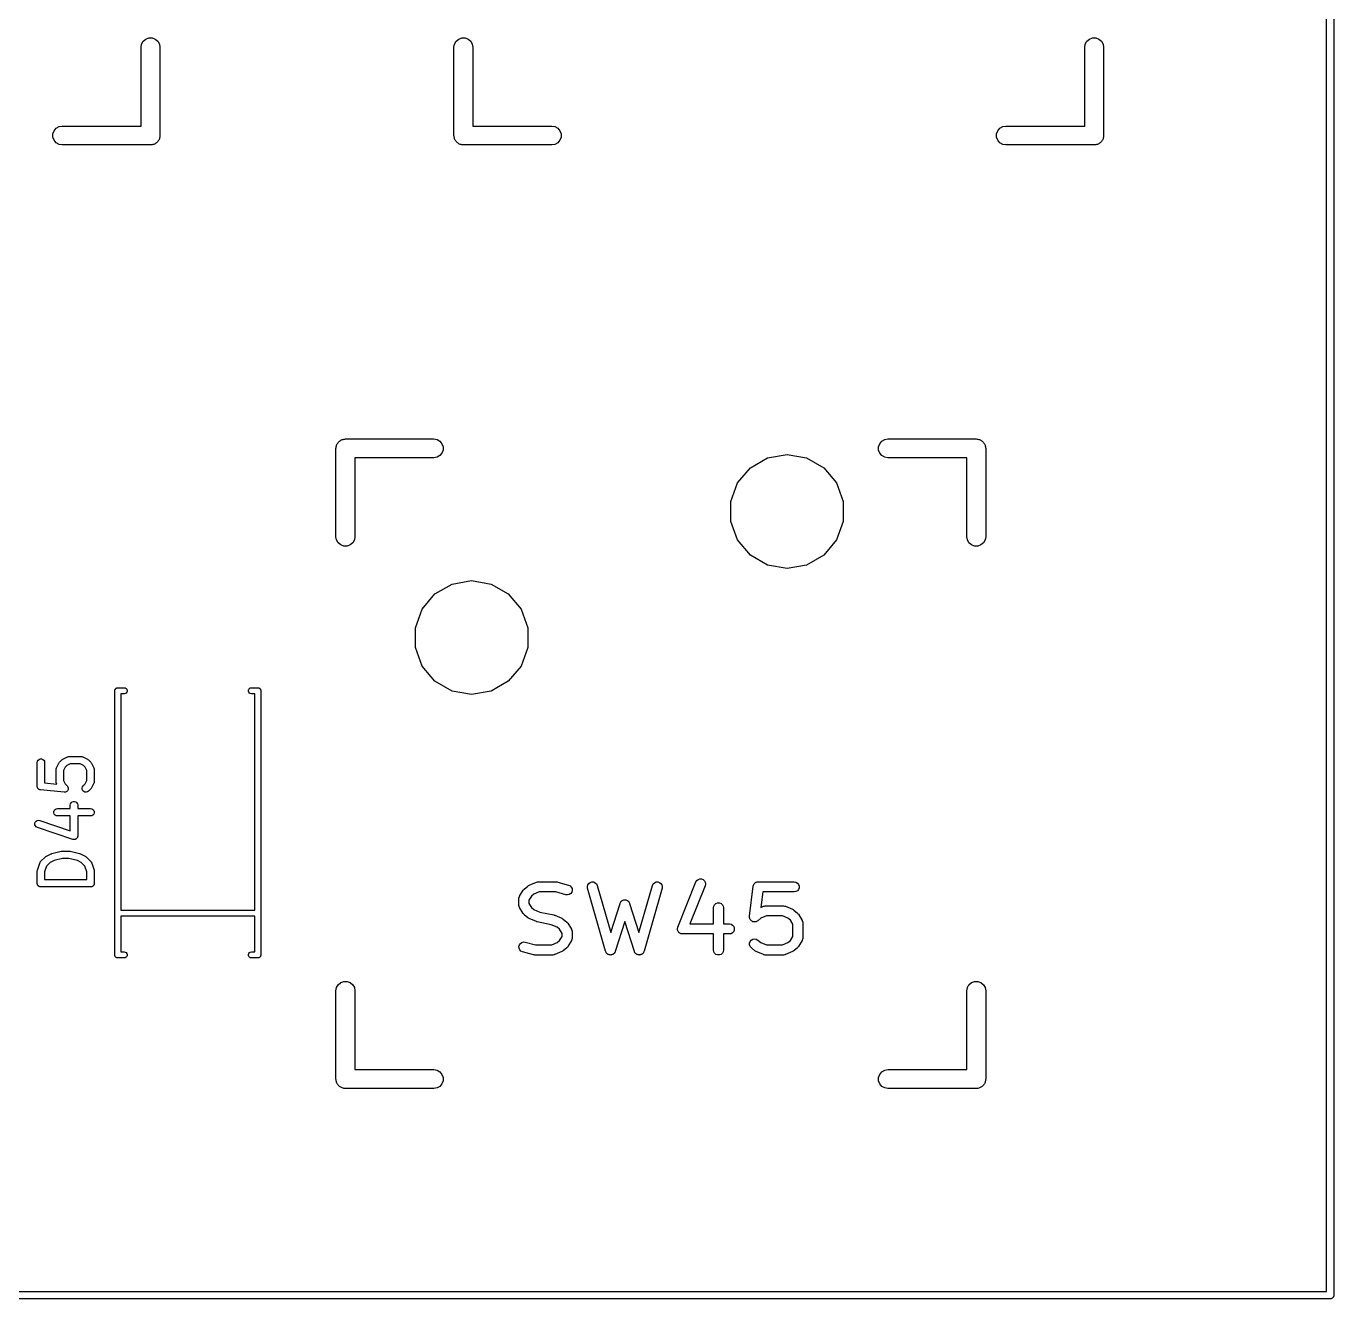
# Model space of a CAD drawing. Header units: millimetres. Extents: x 37 to 156, y -137 to -19.
# Drawn here: x 129.85 to 156.18, y -136.78 to -111.15 of the extents above; entities that cross this region are included whole.
import ezdxf

# ---------------------------------------------------------------- set-up
doc = ezdxf.new("R2010")
doc.units = ezdxf.units.MM
doc.layers.add('BLACK', color=7, linetype='Continuous')

# ---------------------------------------------------------------- blocks, each defined once
blk = doc.blocks.new('hhskb2-F.SilkS')
at = {"layer": 'BLACK'}
for p, q in [((132.159, -111.572), (132.171, -111.507)), ((132.159, -113.159), (132.159, -111.572)), ((132.171, -111.507), (132.204, -111.45)), ((132.204, -111.45), (132.255, -111.407)), ((132.255, -111.407), (132.317, -111.384)), ((132.317, -111.384), (132.383, -111.384)), ((132.383, -111.384), (132.445, -111.407)), ((132.445, -111.407), (132.496, -111.45)), ((132.496, -111.45), (132.529, -111.507)), ((132.529, -111.507), (132.54, -111.572)), ((132.54, -111.572), (132.54, -113.35)), ((138.459, -111.572), (138.471, -111.507)), ((138.459, -113.35), (138.459, -111.572)), ((138.471, -111.507), (138.504, -111.45)), ((138.504, -111.45), (138.555, -111.407)), ((138.555, -111.407), (138.617, -111.384)), ((138.617, -111.384), (138.683, -111.384)), ((138.683, -111.384), (138.745, -111.407)), ((138.745, -111.407), (138.796, -111.45)), ((138.796, -111.45), (138.829, -111.507)), ((138.829, -111.507), (138.84, -111.572)), ((138.84, -111.572), (138.84, -113.159)), ((151.159, -111.572), (151.171, -111.507)), ((151.159, -113.159), (151.159, -111.572)), ((151.171, -111.507), (151.204, -111.45)), ((151.204, -111.45), (151.255, -111.407)), ((151.255, -111.407), (151.317, -111.384)), ((151.317, -111.384), (151.383, -111.384)), ((151.383, -111.384), (151.445, -111.407)), ((151.445, -111.407), (151.496, -111.45)), ((151.496, -111.45), (151.529, -111.507)), ((151.529, -111.507), (151.54, -111.572)), ((151.54, -111.572), (151.54, -113.35)), ((130.407, -113.255), (130.45, -113.204)), ((130.45, -113.204), (130.507, -113.171)), ((130.507, -113.171), (130.572, -113.159)), ((130.572, -113.159), (132.159, -113.159)), ((138.84, -113.159), (140.428, -113.159)), ((140.428, -113.159), (140.493, -113.171)), ((140.493, -113.171), (140.55, -113.204)), ((140.55, -113.204), (140.593, -113.255)), ((149.407, -113.255), (149.45, -113.204)), ((149.45, -113.204), (149.507, -113.171)), ((149.507, -113.171), (149.572, -113.159)), ((149.572, -113.159), (151.159, -113.159)), ((130.384, -113.317), (130.407, -113.255)), ((130.384, -113.383), (130.384, -113.317)), ((130.407, -113.445), (130.384, -113.383)), ((130.45, -113.496), (130.407, -113.445)), ((132.496, -113.472), (132.483, -113.483)), ((132.504, -113.458), (132.496, -113.472)), ((132.515, -113.445), (132.504, -113.458)), ((132.521, -113.43), (132.515, -113.445)), ((132.529, -113.415), (132.521, -113.43)), ((132.532, -113.399), (132.529, -113.415)), ((132.538, -113.383), (132.532, -113.399)), ((132.54, -113.35), (132.538, -113.366)), ((132.538, -113.366), (132.538, -113.383)), ((138.462, -113.366), (138.459, -113.35)), ((138.462, -113.383), (138.462, -113.366)), ((138.468, -113.399), (138.462, -113.383)), ((138.471, -113.415), (138.468, -113.399)), ((138.479, -113.43), (138.471, -113.415)), ((138.485, -113.445), (138.479, -113.43)), ((138.496, -113.458), (138.485, -113.445)), ((138.504, -113.472), (138.496, -113.458)), ((138.517, -113.483), (138.504, -113.472)), ((140.593, -113.445), (140.55, -113.496)), ((140.593, -113.255), (140.616, -113.317)), ((140.616, -113.383), (140.593, -113.445)), ((140.616, -113.317), (140.616, -113.383)), ((149.384, -113.317), (149.407, -113.255)), ((149.384, -113.383), (149.384, -113.317)), ((149.407, -113.445), (149.384, -113.383)), ((149.45, -113.496), (149.407, -113.445)), ((151.496, -113.472), (151.483, -113.483)), ((151.504, -113.458), (151.496, -113.472)), ((151.515, -113.445), (151.504, -113.458)), ((151.521, -113.43), (151.515, -113.445)), ((151.529, -113.415), (151.521, -113.43)), ((151.532, -113.399), (151.529, -113.415)), ((151.538, -113.383), (151.532, -113.399)), ((151.54, -113.35), (151.538, -113.366)), ((151.538, -113.366), (151.538, -113.383)), ((130.507, -113.529), (130.45, -113.496)), ((130.572, -113.54), (130.507, -113.529)), ((132.35, -113.54), (130.572, -113.54)), ((132.366, -113.538), (132.35, -113.54)), ((132.383, -113.538), (132.366, -113.538)), ((132.399, -113.532), (132.383, -113.538)), ((132.415, -113.529), (132.399, -113.532)), ((132.43, -113.521), (132.415, -113.529)), ((132.445, -113.515), (132.43, -113.521)), ((132.458, -113.504), (132.445, -113.515)), ((132.472, -113.496), (132.458, -113.504)), ((132.483, -113.483), (132.472, -113.496)), ((138.528, -113.496), (138.517, -113.483)), ((138.542, -113.504), (138.528, -113.496)), ((138.555, -113.515), (138.542, -113.504)), ((138.57, -113.521), (138.555, -113.515)), ((138.585, -113.529), (138.57, -113.521)), ((138.601, -113.532), (138.585, -113.529)), ((138.617, -113.538), (138.601, -113.532)), ((138.634, -113.538), (138.617, -113.538)), ((138.65, -113.54), (138.634, -113.538)), ((140.428, -113.54), (138.65, -113.54)), ((140.493, -113.529), (140.428, -113.54)), ((140.55, -113.496), (140.493, -113.529)), ((149.507, -113.529), (149.45, -113.496)), ((149.572, -113.54), (149.507, -113.529)), ((151.35, -113.54), (149.572, -113.54)), ((151.366, -113.538), (151.35, -113.54)), ((151.383, -113.538), (151.366, -113.538)), ((151.399, -113.532), (151.383, -113.538)), ((151.415, -113.529), (151.399, -113.532)), ((151.43, -113.521), (151.415, -113.529)), ((151.445, -113.515), (151.43, -113.521)), ((151.458, -113.504), (151.445, -113.515)), ((151.472, -113.496), (151.458, -113.504)), ((151.483, -113.483), (151.472, -113.496)), ((136.121, -119.542), (136.129, -119.528)), ((136.129, -119.528), (136.142, -119.517)), ((136.142, -119.517), (136.153, -119.504)), ((136.153, -119.504), (136.167, -119.496)), ((136.167, -119.496), (136.18, -119.485)), ((136.18, -119.485), (136.195, -119.479)), ((136.195, -119.479), (136.21, -119.471)), ((136.21, -119.471), (136.226, -119.468)), ((136.226, -119.468), (136.242, -119.462)), ((136.242, -119.462), (136.259, -119.462)), ((136.259, -119.462), (136.275, -119.459)), ((136.275, -119.459), (138.053, -119.459)), ((138.053, -119.459), (138.118, -119.471)), ((138.118, -119.471), (138.175, -119.504)), ((138.175, -119.504), (138.218, -119.555)), ((147.032, -119.555), (147.075, -119.504)), ((147.075, -119.504), (147.132, -119.471)), ((147.132, -119.471), (147.197, -119.459)), ((147.197, -119.459), (148.975, -119.459)), ((148.975, -119.459), (148.991, -119.462)), ((148.991, -119.462), (149.008, -119.462)), ((149.008, -119.462), (149.024, -119.468)), ((149.024, -119.468), (149.04, -119.471)), ((149.04, -119.471), (149.055, -119.479)), ((149.055, -119.479), (149.07, -119.485)), ((149.07, -119.485), (149.083, -119.496)), ((149.083, -119.496), (149.097, -119.504)), ((149.097, -119.504), (149.108, -119.517)), ((149.108, -119.517), (149.121, -119.528)), ((149.121, -119.528), (149.129, -119.542)), ((136.084, -119.65), (136.087, -119.634)), ((136.084, -121.428), (136.084, -119.65)), ((136.087, -119.617), (136.093, -119.601)), ((136.087, -119.634), (136.087, -119.617)), ((136.093, -119.601), (136.096, -119.585)), ((136.096, -119.585), (136.104, -119.57)), ((136.104, -119.57), (136.11, -119.555)), ((136.11, -119.555), (136.121, -119.542)), ((138.175, -119.796), (138.118, -119.829)), ((138.218, -119.745), (138.175, -119.796)), ((138.218, -119.555), (138.241, -119.617)), ((138.241, -119.683), (138.218, -119.745)), ((138.241, -119.617), (138.241, -119.683)), ((144.773, -119.842), (145.165, -119.773)), ((145.165, -119.773), (145.557, -119.842)), ((147.009, -119.617), (147.032, -119.555)), ((147.009, -119.683), (147.009, -119.617)), ((147.032, -119.745), (147.009, -119.683)), ((147.075, -119.796), (147.032, -119.745)), ((147.132, -119.829), (147.075, -119.796)), ((149.129, -119.542), (149.14, -119.555)), ((149.14, -119.555), (149.146, -119.57)), ((149.146, -119.57), (149.154, -119.585)), ((149.154, -119.585), (149.157, -119.601)), ((149.157, -119.601), (149.163, -119.617)), ((149.163, -119.617), (149.163, -119.634)), ((149.163, -119.634), (149.165, -119.65)), ((149.165, -119.65), (149.165, -121.428)), ((138.053, -119.84), (136.465, -119.84)), ((136.465, -119.84), (136.465, -121.428)), ((138.118, -119.829), (138.053, -119.84)), ((144.171, -120.346), (144.427, -120.041)), ((144.427, -120.041), (144.773, -119.842)), ((145.557, -119.842), (145.903, -120.041)), ((145.903, -120.041), (146.159, -120.346)), ((147.197, -119.84), (147.132, -119.829)), ((148.784, -119.84), (147.197, -119.84)), ((148.784, -121.428), (148.784, -119.84)), ((144.035, -120.721), (144.171, -120.346)), ((146.159, -120.346), (146.295, -120.721)), ((144.035, -121.119), (144.035, -120.721)), ((146.295, -120.721), (146.295, -121.119)), ((144.171, -121.494), (144.035, -121.119)), ((146.295, -121.119), (146.159, -121.494)), ((136.096, -121.493), (136.084, -121.428)), ((136.129, -121.55), (136.096, -121.493)), ((136.18, -121.593), (136.129, -121.55)), ((136.242, -121.616), (136.18, -121.593)), ((136.308, -121.616), (136.242, -121.616)), ((136.37, -121.593), (136.308, -121.616)), ((136.421, -121.55), (136.37, -121.593)), ((136.454, -121.493), (136.421, -121.55)), ((136.465, -121.428), (136.454, -121.493)), ((144.427, -121.799), (144.171, -121.494)), ((146.159, -121.494), (145.903, -121.799)), ((148.796, -121.493), (148.784, -121.428)), ((148.829, -121.55), (148.796, -121.493)), ((148.88, -121.593), (148.829, -121.55)), ((148.942, -121.616), (148.88, -121.593)), ((149.008, -121.616), (148.942, -121.616)), ((149.07, -121.593), (149.008, -121.616)), ((149.121, -121.55), (149.07, -121.593)), ((149.154, -121.493), (149.121, -121.55)), ((149.165, -121.428), (149.154, -121.493)), ((144.773, -121.998), (144.427, -121.799)), ((145.903, -121.799), (145.557, -121.998)), ((145.165, -122.067), (144.773, -121.998)), ((145.557, -121.998), (145.165, -122.067)), ((138.077, -122.581), (138.423, -122.382)), ((138.423, -122.382), (138.815, -122.313)), ((138.815, -122.313), (139.207, -122.382)), ((139.207, -122.382), (139.553, -122.581)), ((137.821, -122.886), (138.077, -122.581)), ((139.553, -122.581), (139.809, -122.886)), ((137.685, -123.261), (137.821, -122.886)), ((139.809, -122.886), (139.945, -123.261)), ((137.685, -123.659), (137.685, -123.261)), ((139.945, -123.261), (139.945, -123.659)), ((137.821, -124.034), (137.685, -123.659)), ((139.945, -123.659), (139.809, -124.034)), ((138.077, -124.339), (137.821, -124.034)), ((139.809, -124.034), (139.553, -124.339)), ((131.63, -124.53), (131.631, -124.525)), ((131.63, -129.85), (131.63, -124.53)), ((131.631, -124.52), (131.633, -124.515)), ((131.631, -124.525), (131.631, -124.52)), ((131.633, -124.515), (131.634, -124.509)), ((131.634, -124.509), (131.636, -124.505)), ((131.636, -124.505), (131.638, -124.5)), ((131.638, -124.5), (131.641, -124.496)), ((131.641, -124.496), (131.644, -124.491)), ((131.644, -124.491), (131.648, -124.488)), ((131.648, -124.488), (131.651, -124.484)), ((131.651, -124.484), (131.656, -124.481)), ((131.656, -124.481), (131.66, -124.478)), ((131.66, -124.478), (131.665, -124.476)), ((131.665, -124.476), (131.669, -124.474)), ((131.669, -124.474), (131.675, -124.473)), ((131.675, -124.473), (131.68, -124.471)), ((131.68, -124.471), (131.685, -124.471)), ((131.685, -124.471), (131.69, -124.47)), ((131.69, -124.47), (131.82, -124.47)), ((131.82, -124.47), (131.841, -124.474)), ((131.841, -124.474), (131.859, -124.484)), ((131.859, -124.484), (131.872, -124.5)), ((131.872, -124.5), (131.879, -124.52)), ((131.879, -124.52), (131.879, -124.54)), ((134.321, -124.52), (134.328, -124.5)), ((134.321, -124.54), (134.321, -124.52)), ((134.328, -124.5), (134.341, -124.484)), ((134.341, -124.484), (134.359, -124.474)), ((134.359, -124.474), (134.38, -124.47)), ((134.38, -124.47), (134.51, -124.47)), ((134.51, -124.47), (134.515, -124.471)), ((134.515, -124.471), (134.52, -124.471)), ((134.52, -124.471), (134.525, -124.473)), ((134.525, -124.473), (134.531, -124.474)), ((134.531, -124.474), (134.535, -124.476)), ((134.535, -124.476), (134.54, -124.478)), ((134.54, -124.478), (134.544, -124.481)), ((134.544, -124.481), (134.549, -124.484)), ((134.549, -124.484), (134.552, -124.488)), ((134.552, -124.488), (134.556, -124.491)), ((134.556, -124.491), (134.559, -124.496)), ((134.559, -124.496), (134.562, -124.5)), ((134.562, -124.5), (134.564, -124.505)), ((134.564, -124.505), (134.566, -124.509)), ((134.566, -124.509), (134.567, -124.515)), ((134.567, -124.515), (134.569, -124.52)), ((134.569, -124.52), (134.569, -124.525)), ((134.569, -124.525), (134.57, -124.53)), ((134.57, -124.53), (134.57, -129.85)), ((138.423, -124.538), (138.077, -124.339)), ((138.815, -124.607), (138.423, -124.538)), ((139.207, -124.538), (138.815, -124.607)), ((139.553, -124.339), (139.207, -124.538)), ((131.82, -124.59), (131.75, -124.59)), ((131.75, -124.59), (131.75, -128.95)), ((131.841, -124.586), (131.82, -124.59)), ((131.859, -124.576), (131.841, -124.586)), ((131.872, -124.56), (131.859, -124.576)), ((131.879, -124.54), (131.872, -124.56)), ((134.328, -124.56), (134.321, -124.54)), ((134.341, -124.576), (134.328, -124.56)), ((134.359, -124.586), (134.341, -124.576)), ((134.38, -124.59), (134.359, -124.586)), ((134.45, -124.59), (134.38, -124.59)), ((134.45, -128.95), (134.45, -124.59)), ((130.697, -125.856), (130.705, -125.854)), ((130.705, -125.854), (130.71, -125.854)), ((130.71, -125.854), (130.714, -125.853)), ((130.714, -125.853), (130.952, -125.853)), ((130.952, -125.853), (130.956, -125.854)), ((130.956, -125.854), (130.96, -125.854)), ((130.96, -125.854), (130.969, -125.856)), ((130.067, -125.976), (130.072, -125.95)), ((130.067, -126.452), (130.067, -125.976)), ((130.072, -125.95), (130.085, -125.928)), ((130.085, -125.928), (130.105, -125.911)), ((130.105, -125.911), (130.129, -125.902)), ((130.129, -125.902), (130.155, -125.902)), ((130.155, -125.902), (130.18, -125.911)), ((130.18, -125.911), (130.2, -125.928)), ((130.2, -125.928), (130.213, -125.95)), ((130.213, -125.95), (130.217, -125.976)), ((130.217, -125.976), (130.217, -126.384)), ((130.448, -126.119), (130.449, -126.114)), ((130.449, -126.11), (130.451, -126.102)), ((130.449, -126.114), (130.449, -126.11)), ((130.451, -126.102), (130.453, -126.093)), ((130.453, -126.093), (130.455, -126.089)), ((130.455, -126.089), (130.456, -126.085)), ((130.456, -126.085), (130.504, -125.99)), ((130.504, -125.99), (130.511, -125.98)), ((130.511, -125.98), (130.518, -125.97)), ((130.518, -125.97), (130.566, -125.923)), ((130.566, -125.923), (130.575, -125.916)), ((130.575, -125.916), (130.585, -125.909)), ((130.585, -125.909), (130.68, -125.861)), ((130.633, -126.068), (130.598, -126.136)), ((130.663, -126.037), (130.633, -126.068)), ((130.732, -126.003), (130.663, -126.037)), ((130.68, -125.861), (130.684, -125.86)), ((130.684, -125.86), (130.688, -125.858)), ((130.688, -125.858), (130.697, -125.856)), ((130.934, -126.003), (130.732, -126.003)), ((131.003, -126.037), (130.934, -126.003)), ((130.969, -125.856), (130.978, -125.858)), ((130.978, -125.858), (130.981, -125.86)), ((130.981, -125.86), (130.985, -125.861)), ((130.985, -125.861), (131.081, -125.909)), ((131.033, -126.068), (131.003, -126.037)), ((131.067, -126.136), (131.033, -126.068)), ((131.081, -125.909), (131.09, -125.916)), ((131.09, -125.916), (131.1, -125.923)), ((131.1, -125.923), (131.148, -125.97)), ((131.148, -125.97), (131.155, -125.98)), ((131.155, -125.98), (131.162, -125.99)), ((131.162, -125.99), (131.209, -126.085)), ((131.209, -126.085), (131.211, -126.089)), ((131.211, -126.089), (131.213, -126.093)), ((131.213, -126.093), (131.214, -126.102)), ((131.214, -126.102), (131.217, -126.11)), ((131.217, -126.11), (131.217, -126.114)), ((131.217, -126.114), (131.217, -126.119)), ((130.448, -126.357), (130.448, -126.119)), ((130.449, -126.361), (130.448, -126.357)), ((130.449, -126.365), (130.449, -126.361)), ((130.451, -126.374), (130.449, -126.365)), ((130.453, -126.382), (130.451, -126.374)), ((130.598, -126.136), (130.598, -126.339)), ((130.598, -126.339), (130.633, -126.407)), ((131.033, -126.407), (131.067, -126.339)), ((131.067, -126.339), (131.067, -126.136)), ((131.214, -126.374), (131.213, -126.382)), ((131.217, -126.365), (131.214, -126.374)), ((131.217, -126.119), (131.217, -126.357)), ((131.217, -126.357), (131.217, -126.361)), ((131.217, -126.361), (131.217, -126.365)), ((130.068, -126.455), (130.067, -126.452)), ((130.068, -126.458), (130.068, -126.455)), ((130.07, -126.467), (130.068, -126.458)), ((130.072, -126.478), (130.07, -126.467)), ((130.073, -126.48), (130.072, -126.478)), ((130.074, -126.483), (130.073, -126.48)), ((130.08, -126.491), (130.074, -126.483)), ((130.085, -126.5), (130.08, -126.491)), ((130.087, -126.502), (130.085, -126.5)), ((130.089, -126.504), (130.087, -126.502)), ((130.097, -126.51), (130.089, -126.504)), ((130.105, -126.517), (130.097, -126.51)), ((130.108, -126.518), (130.105, -126.517)), ((130.11, -126.519), (130.108, -126.518)), ((130.12, -126.522), (130.11, -126.519)), ((130.129, -126.526), (130.12, -126.522)), ((130.132, -126.526), (130.129, -126.526)), ((130.135, -126.527), (130.132, -126.526)), ((130.611, -126.574), (130.135, -126.527)), ((130.217, -126.384), (130.466, -126.409)), ((130.455, -126.386), (130.453, -126.382)), ((130.456, -126.39), (130.455, -126.386)), ((130.466, -126.409), (130.456, -126.39)), ((130.612, -126.574), (130.611, -126.574)), ((130.624, -126.573), (130.612, -126.574)), ((130.612, -126.574), (130.612, -126.574)), ((130.637, -126.572), (130.624, -126.573)), ((130.633, -126.407), (130.672, -126.446)), ((130.638, -126.572), (130.637, -126.572)), ((130.649, -126.567), (130.638, -126.572)), ((130.638, -126.572), (130.638, -126.572)), ((130.661, -126.561), (130.649, -126.567)), ((130.662, -126.561), (130.661, -126.561)), ((130.661, -126.561), (130.661, -126.561)), ((130.67, -126.552), (130.662, -126.561)), ((130.679, -126.543), (130.67, -126.552)), ((130.672, -126.446), (130.672, -126.447)), ((130.672, -126.447), (130.672, -126.447)), ((130.672, -126.447), (130.679, -126.458)), ((130.679, -126.458), (130.687, -126.468)), ((130.68, -126.543), (130.679, -126.543)), ((130.685, -126.531), (130.68, -126.543)), ((130.68, -126.543), (130.68, -126.543)), ((130.691, -126.52), (130.685, -126.531)), ((130.687, -126.468), (130.687, -126.468)), ((130.687, -126.468), (130.687, -126.469)), ((130.687, -126.469), (130.69, -126.481)), ((130.69, -126.481), (130.693, -126.493)), ((130.692, -126.506), (130.691, -126.519)), ((130.691, -126.519), (130.691, -126.519)), ((130.691, -126.519), (130.691, -126.52)), ((130.693, -126.494), (130.692, -126.506)), ((130.693, -126.493), (130.693, -126.493)), ((130.693, -126.493), (130.693, -126.494)), ((130.972, -126.493), (130.979, -126.468)), ((130.975, -126.519), (130.972, -126.493)), ((130.986, -126.543), (130.975, -126.519)), ((130.979, -126.468), (130.994, -126.446)), ((131.004, -126.561), (130.986, -126.543)), ((130.994, -126.446), (131.033, -126.407)), ((131.028, -126.572), (131.004, -126.561)), ((131.054, -126.574), (131.028, -126.572)), ((131.079, -126.567), (131.054, -126.574)), ((131.1, -126.553), (131.079, -126.567)), ((131.148, -126.505), (131.1, -126.553)), ((131.155, -126.495), (131.148, -126.505)), ((131.162, -126.485), (131.155, -126.495)), ((131.209, -126.39), (131.162, -126.485)), ((131.211, -126.386), (131.209, -126.39)), ((131.213, -126.382), (131.211, -126.386)), ((130.428, -126.918), (130.45, -126.905)), ((130.45, -126.905), (130.476, -126.901)), ((130.476, -126.901), (130.734, -126.901)), ((130.734, -126.833), (130.739, -126.807)), ((130.734, -126.901), (130.734, -126.833)), ((130.739, -126.807), (130.752, -126.785)), ((130.752, -126.785), (130.772, -126.768)), ((130.772, -126.768), (130.796, -126.759)), ((130.796, -126.759), (130.822, -126.759)), ((130.822, -126.759), (130.847, -126.768)), ((130.847, -126.768), (130.867, -126.785)), ((130.867, -126.785), (130.88, -126.807)), ((130.88, -126.807), (130.884, -126.833)), ((130.884, -126.833), (130.884, -126.901)), ((130.884, -126.901), (131.142, -126.901)), ((131.142, -126.901), (131.168, -126.905)), ((131.168, -126.905), (131.191, -126.918)), ((130.029, -127.178), (130.045, -127.158)), ((130.045, -127.158), (130.067, -127.144)), ((130.067, -127.144), (130.093, -127.139)), ((130.093, -127.139), (130.118, -127.143)), ((130.118, -127.143), (130.734, -127.348)), ((130.402, -126.963), (130.411, -126.938)), ((130.402, -126.989), (130.402, -126.963)), ((130.411, -127.013), (130.402, -126.989)), ((130.411, -126.938), (130.428, -126.918)), ((130.428, -127.033), (130.411, -127.013)), ((130.45, -127.046), (130.428, -127.033)), ((130.476, -127.051), (130.45, -127.046)), ((130.734, -127.051), (130.476, -127.051)), ((130.734, -127.348), (130.734, -127.051)), ((131.142, -127.051), (130.884, -127.051)), ((130.884, -127.051), (130.884, -127.452)), ((131.168, -127.046), (131.142, -127.051)), ((131.191, -127.033), (131.168, -127.046)), ((131.191, -126.918), (131.207, -126.938)), ((131.207, -127.013), (131.191, -127.033)), ((131.207, -126.938), (131.216, -126.963)), ((131.216, -126.989), (131.207, -127.013)), ((131.216, -126.963), (131.216, -126.989)), ((130.021, -127.203), (130.029, -127.178)), ((130.021, -127.229), (130.021, -127.203)), ((130.031, -127.253), (130.021, -127.229)), ((130.048, -127.273), (130.031, -127.253)), ((130.071, -127.285), (130.048, -127.273)), ((130.785, -127.523), (130.071, -127.285)), ((130.791, -127.524), (130.785, -127.523)), ((130.796, -127.526), (130.791, -127.524)), ((130.804, -127.526), (130.796, -127.526)), ((130.811, -127.527), (130.804, -127.526)), ((130.817, -127.526), (130.811, -127.527)), ((130.822, -127.526), (130.817, -127.526)), ((130.829, -127.523), (130.822, -127.526)), ((130.837, -127.522), (130.829, -127.523)), ((130.841, -127.519), (130.837, -127.522)), ((130.847, -127.517), (130.841, -127.519)), ((130.852, -127.512), (130.847, -127.517)), ((130.859, -127.508), (130.852, -127.512)), ((130.862, -127.504), (130.859, -127.508)), ((130.867, -127.5), (130.862, -127.504)), ((130.87, -127.494), (130.867, -127.5)), ((130.875, -127.488), (130.87, -127.494)), ((130.877, -127.482), (130.875, -127.488)), ((130.88, -127.478), (130.877, -127.482)), ((130.881, -127.47), (130.88, -127.478)), ((130.883, -127.463), (130.881, -127.47)), ((130.884, -127.452), (130.883, -127.457)), ((130.883, -127.457), (130.883, -127.463)), ((130.137, -127.97), (130.232, -127.875)), ((130.232, -127.875), (130.242, -127.868)), ((130.242, -127.868), (130.252, -127.861)), ((130.252, -127.861), (130.347, -127.813)), ((130.407, -127.951), (130.33, -127.99)), ((130.347, -127.813), (130.355, -127.811)), ((130.355, -127.811), (130.362, -127.808)), ((130.362, -127.808), (130.553, -127.76)), ((130.58, -127.908), (130.407, -127.951)), ((130.553, -127.76), (130.562, -127.759)), ((130.562, -127.759), (130.571, -127.758)), ((130.571, -127.758), (130.714, -127.758)), ((130.705, -127.908), (130.58, -127.908)), ((130.878, -127.951), (130.705, -127.908)), ((130.714, -127.758), (130.723, -127.759)), ((130.723, -127.759), (130.732, -127.76)), ((130.732, -127.76), (130.922, -127.808)), ((130.955, -127.99), (130.878, -127.951)), ((130.922, -127.808), (130.93, -127.811)), ((130.93, -127.811), (130.938, -127.813)), ((130.938, -127.813), (131.033, -127.861)), ((131.033, -127.861), (131.043, -127.868)), ((131.043, -127.868), (131.053, -127.875)), ((131.053, -127.875), (131.148, -127.97)), ((130.067, -128.166), (130.069, -128.154)), ((130.067, -128.404), (130.067, -128.166)), ((130.069, -128.154), (130.071, -128.142)), ((130.071, -128.142), (130.119, -128)), ((130.119, -128), (130.121, -127.996)), ((130.121, -127.996), (130.122, -127.992)), ((130.122, -127.992), (130.127, -127.984)), ((130.127, -127.984), (130.131, -127.977)), ((130.131, -127.977), (130.134, -127.974)), ((130.134, -127.974), (130.137, -127.97)), ((130.256, -128.064), (130.217, -128.178)), ((130.217, -128.178), (130.217, -128.329)), ((130.33, -127.99), (130.256, -128.064)), ((131.029, -128.064), (130.955, -127.99)), ((131.067, -128.178), (131.029, -128.064)), ((131.067, -128.329), (131.067, -128.178)), ((131.148, -127.97), (131.15, -127.974)), ((131.15, -127.974), (131.154, -127.977)), ((131.154, -127.977), (131.158, -127.984)), ((131.158, -127.984), (131.163, -127.992)), ((131.163, -127.992), (131.164, -127.996)), ((131.164, -127.996), (131.166, -128)), ((131.166, -128), (131.214, -128.142)), ((131.214, -128.142), (131.215, -128.154)), ((131.215, -128.154), (131.217, -128.166)), ((131.217, -128.166), (131.217, -128.404)), ((130.069, -128.411), (130.067, -128.404)), ((130.069, -128.417), (130.069, -128.411)), ((130.071, -128.423), (130.069, -128.417)), ((130.072, -128.43), (130.071, -128.423)), ((130.075, -128.436), (130.072, -128.43)), ((130.077, -128.442), (130.075, -128.436)), ((130.082, -128.447), (130.077, -128.442)), ((130.085, -128.452), (130.082, -128.447)), ((130.09, -128.457), (130.085, -128.452)), ((130.094, -128.462), (130.09, -128.457)), ((130.1, -128.465), (130.094, -128.462)), ((130.105, -128.469), (130.1, -128.465)), ((130.111, -128.471), (130.105, -128.469)), ((130.117, -128.475), (130.111, -128.471)), ((130.123, -128.476), (130.117, -128.475)), ((130.129, -128.478), (130.123, -128.476)), ((130.136, -128.478), (130.129, -128.478)), ((130.142, -128.479), (130.136, -128.478)), ((131.142, -128.479), (130.142, -128.479)), ((130.217, -128.329), (131.067, -128.329)), ((131.149, -128.478), (131.142, -128.479)), ((131.155, -128.478), (131.149, -128.478)), ((131.162, -128.476), (131.155, -128.478)), ((131.168, -128.475), (131.162, -128.476)), ((131.174, -128.471), (131.168, -128.475)), ((131.18, -128.469), (131.174, -128.471)), ((131.185, -128.465), (131.18, -128.469)), ((131.191, -128.462), (131.185, -128.465)), ((131.195, -128.457), (131.191, -128.462)), ((131.2, -128.452), (131.195, -128.457)), ((131.203, -128.447), (131.2, -128.452)), ((131.207, -128.442), (131.203, -128.447)), ((131.21, -128.436), (131.207, -128.442)), ((131.213, -128.43), (131.21, -128.436)), ((131.214, -128.423), (131.213, -128.43)), ((131.216, -128.417), (131.214, -128.423)), ((131.217, -128.404), (131.216, -128.411)), ((131.216, -128.411), (131.216, -128.417)), ((139.875, -128.522), (139.947, -128.462)), ((139.947, -128.462), (139.961, -128.454)), ((139.961, -128.454), (139.973, -128.446)), ((139.973, -128.446), (140.118, -128.386)), ((140.118, -128.386), (140.121, -128.385)), ((140.121, -128.385), (140.123, -128.384)), ((140.123, -128.384), (140.138, -128.381)), ((140.138, -128.381), (140.153, -128.378)), ((140.153, -128.378), (140.155, -128.378)), ((140.155, -128.378), (140.158, -128.378)), ((140.158, -128.378), (140.52, -128.378)), ((140.52, -128.378), (140.534, -128.38)), ((140.534, -128.38), (140.548, -128.382)), ((140.548, -128.382), (140.765, -128.442)), ((140.765, -128.442), (140.797, -128.457)), ((140.797, -128.457), (140.822, -128.482)), ((140.822, -128.482), (140.837, -128.515)), ((141.145, -128.472), (141.153, -128.438)), ((141.148, -128.507), (141.145, -128.472)), ((141.153, -128.438), (141.173, -128.409)), ((141.173, -128.409), (141.202, -128.388)), ((141.202, -128.388), (141.236, -128.378)), ((141.236, -128.378), (141.271, -128.381)), ((141.271, -128.381), (141.303, -128.395)), ((141.303, -128.395), (141.328, -128.42)), ((141.328, -128.42), (141.344, -128.452)), ((141.344, -128.452), (141.615, -129.399)), ((142.184, -129.399), (142.455, -128.452)), ((142.455, -128.452), (142.47, -128.42)), ((142.47, -128.42), (142.496, -128.395)), ((142.496, -128.395), (142.528, -128.381)), ((142.528, -128.381), (142.563, -128.378)), ((142.563, -128.378), (142.597, -128.388)), ((142.597, -128.388), (142.625, -128.409)), ((142.625, -128.409), (142.645, -128.438)), ((142.645, -128.438), (142.654, -128.472)), ((142.654, -128.472), (142.65, -128.507)), ((142.966, -129.288), (143.329, -128.381)), ((143.518, -128.457), (143.21, -129.225)), ((143.329, -128.381), (143.348, -128.351)), ((143.348, -128.351), (143.375, -128.33)), ((143.375, -128.33), (143.409, -128.318)), ((143.409, -128.318), (143.444, -128.32)), ((143.444, -128.32), (143.477, -128.333)), ((143.477, -128.333), (143.503, -128.356)), ((143.503, -128.356), (143.52, -128.387)), ((143.525, -128.422), (143.518, -128.457)), ((143.52, -128.387), (143.525, -128.422)), ((144.411, -129.072), (144.484, -128.467)), ((144.484, -128.462), (144.489, -128.448)), ((144.484, -128.465), (144.484, -128.462)), ((144.484, -128.467), (144.484, -128.465)), ((144.489, -128.448), (144.494, -128.434)), ((144.494, -128.434), (144.495, -128.431)), ((144.495, -128.431), (144.496, -128.429)), ((144.496, -128.429), (144.506, -128.417)), ((144.506, -128.417), (144.515, -128.405)), ((144.515, -128.405), (144.517, -128.404)), ((144.517, -128.404), (144.519, -128.402)), ((144.519, -128.402), (144.532, -128.394)), ((144.532, -128.394), (144.544, -128.386)), ((144.544, -128.386), (144.547, -128.385)), ((144.547, -128.385), (144.55, -128.384)), ((144.55, -128.384), (144.564, -128.381)), ((144.564, -128.381), (144.579, -128.378)), ((144.579, -128.378), (144.582, -128.378)), ((144.582, -128.378), (144.584, -128.378)), ((144.584, -128.378), (145.31, -128.378)), ((145.31, -128.378), (145.345, -128.384)), ((145.345, -128.384), (145.375, -128.402)), ((145.375, -128.402), (145.398, -128.429)), ((145.398, -128.429), (145.41, -128.462)), ((145.41, -128.462), (145.41, -128.497)), ((139.766, -128.721), (139.767, -128.712)), ((139.766, -128.842), (139.766, -128.721)), ((139.767, -128.712), (139.768, -128.702)), ((139.768, -128.702), (139.77, -128.695)), ((139.77, -128.695), (139.772, -128.687)), ((139.772, -128.687), (139.777, -128.678)), ((139.777, -128.678), (139.78, -128.669)), ((139.78, -128.669), (139.853, -128.548)), ((139.853, -128.548), (139.864, -128.535)), ((139.864, -128.535), (139.875, -128.522)), ((140.018, -128.668), (139.969, -128.75)), ((139.969, -128.75), (139.969, -128.814)), ((140.066, -128.628), (140.018, -128.668)), ((140.178, -128.581), (140.066, -128.628)), ((140.507, -128.581), (140.178, -128.581)), ((140.711, -128.638), (140.507, -128.581)), ((140.746, -128.641), (140.711, -128.638)), ((140.78, -128.632), (140.746, -128.641)), ((140.809, -128.612), (140.78, -128.632)), ((140.83, -128.584), (140.809, -128.612)), ((140.839, -128.55), (140.83, -128.584)), ((140.837, -128.515), (140.839, -128.55)), ((141.511, -129.777), (141.148, -128.507)), ((141.852, -128.752), (141.865, -128.748)), ((141.865, -128.748), (141.878, -128.743)), ((141.878, -128.743), (141.882, -128.743)), ((141.882, -128.743), (141.886, -128.742)), ((141.886, -128.742), (141.899, -128.742)), ((141.899, -128.742), (141.913, -128.742)), ((141.913, -128.742), (141.917, -128.743)), ((141.917, -128.743), (141.921, -128.743)), ((141.921, -128.743), (141.934, -128.748)), ((141.934, -128.748), (141.947, -128.752)), ((142.65, -128.507), (142.287, -129.777)), ((144.675, -128.581), (144.637, -128.892)), ((145.31, -128.581), (144.675, -128.581)), ((145.345, -128.575), (145.31, -128.581)), ((145.375, -128.557), (145.345, -128.575)), ((145.398, -128.53), (145.375, -128.557)), ((145.41, -128.497), (145.398, -128.53)), ((131.75, -128.95), (134.45, -128.95)), ((139.767, -128.852), (139.766, -128.842)), ((139.768, -128.862), (139.767, -128.852)), ((139.77, -128.869), (139.768, -128.862)), ((139.772, -128.877), (139.77, -128.869)), ((139.777, -128.886), (139.772, -128.877)), ((139.78, -128.895), (139.777, -128.886)), ((139.853, -129.016), (139.78, -128.895)), ((139.969, -128.814), (140.018, -128.896)), ((140.018, -128.896), (140.066, -128.936)), ((140.066, -128.936), (140.188, -128.987)), ((140.188, -128.987), (140.469, -129.045)), ((141.615, -129.399), (141.803, -128.811)), ((141.803, -128.811), (141.804, -128.808)), ((141.804, -128.808), (141.805, -128.804)), ((141.805, -128.804), (141.813, -128.792)), ((141.813, -128.792), (141.819, -128.78)), ((141.819, -128.78), (141.822, -128.777)), ((141.822, -128.777), (141.824, -128.774)), ((141.824, -128.774), (141.835, -128.766)), ((141.835, -128.766), (141.845, -128.756)), ((141.845, -128.756), (141.849, -128.755)), ((141.849, -128.755), (141.852, -128.752)), ((141.947, -128.752), (141.95, -128.755)), ((141.95, -128.755), (141.954, -128.756)), ((141.954, -128.756), (141.964, -128.766)), ((141.964, -128.766), (141.974, -128.774)), ((141.974, -128.774), (141.977, -128.777)), ((141.977, -128.777), (141.98, -128.78)), ((141.98, -128.78), (141.986, -128.792)), ((141.986, -128.792), (141.993, -128.804)), ((141.993, -128.804), (141.994, -128.808)), ((141.994, -128.808), (141.996, -128.811)), ((141.996, -128.811), (142.184, -129.399)), ((143.685, -128.903), (143.691, -128.868)), ((143.685, -129.225), (143.685, -128.903)), ((143.691, -128.868), (143.708, -128.838)), ((143.708, -128.838), (143.735, -128.815)), ((143.735, -128.815), (143.768, -128.803)), ((143.768, -128.803), (143.804, -128.803)), ((143.804, -128.803), (143.837, -128.815)), ((143.837, -128.815), (143.864, -128.838)), ((143.864, -128.838), (143.882, -128.868)), ((143.882, -128.868), (143.888, -128.903)), ((143.888, -128.903), (143.888, -129.225)), ((144.637, -128.892), (144.69, -128.87)), ((144.69, -128.87), (144.693, -128.869)), ((144.693, -128.869), (144.695, -128.868)), ((144.695, -128.868), (144.71, -128.865)), ((144.71, -128.865), (144.725, -128.862)), ((144.725, -128.862), (144.727, -128.862)), ((144.727, -128.862), (144.73, -128.862)), ((144.73, -128.862), (145.092, -128.862)), ((145.092, -128.862), (145.095, -128.862)), ((145.095, -128.862), (145.097, -128.862)), ((145.097, -128.862), (145.112, -128.865)), ((145.112, -128.865), (145.127, -128.868)), ((145.127, -128.868), (145.129, -128.869)), ((145.129, -128.869), (145.132, -128.87)), ((145.132, -128.87), (145.277, -128.93)), ((145.277, -128.93), (145.289, -128.938)), ((145.289, -128.938), (145.303, -128.946)), ((145.303, -128.946), (145.375, -129.006)), ((145.375, -129.006), (145.386, -129.019)), ((134.45, -129.07), (131.75, -129.07)), ((131.75, -129.07), (131.75, -129.79)), ((134.45, -129.79), (134.45, -129.07)), ((139.864, -129.028), (139.853, -129.016)), ((139.875, -129.041), (139.864, -129.028)), ((139.947, -129.102), (139.875, -129.041)), ((139.961, -129.109), (139.947, -129.102)), ((139.973, -129.118), (139.961, -129.109)), ((140.118, -129.178), (139.973, -129.118)), ((140.128, -129.18), (140.118, -129.178)), ((140.137, -129.184), (140.128, -129.18)), ((140.418, -129.242), (140.137, -129.184)), ((140.54, -129.293), (140.418, -129.242)), ((140.469, -129.045), (140.478, -129.049)), ((140.478, -129.049), (140.487, -129.051)), ((140.487, -129.051), (140.632, -129.111)), ((140.632, -129.111), (140.645, -129.12)), ((140.645, -129.12), (140.658, -129.127)), ((140.658, -129.127), (140.731, -129.188)), ((140.731, -129.188), (140.742, -129.201)), ((140.742, -129.201), (140.753, -129.213)), ((140.753, -129.213), (140.825, -129.334)), ((141.899, -129.176), (141.706, -129.78)), ((142.093, -129.78), (141.899, -129.176)), ((143.21, -129.225), (143.685, -129.225)), ((143.888, -129.225), (144.004, -129.225)), ((144.004, -129.225), (144.039, -129.231)), ((144.039, -129.231), (144.069, -129.248)), ((144.069, -129.248), (144.092, -129.275)), ((144.092, -129.275), (144.104, -129.309)), ((144.412, -129.087), (144.411, -129.072)), ((144.412, -129.102), (144.412, -129.087)), ((144.413, -129.104), (144.412, -129.102)), ((144.413, -129.107), (144.413, -129.104)), ((144.419, -129.121), (144.413, -129.107)), ((144.424, -129.135), (144.419, -129.121)), ((144.426, -129.137), (144.424, -129.135)), ((144.427, -129.14), (144.426, -129.137)), ((144.437, -129.151), (144.427, -129.14)), ((144.446, -129.162), (144.437, -129.151)), ((144.449, -129.163), (144.446, -129.162)), ((144.451, -129.166), (144.449, -129.163)), ((144.464, -129.172), (144.451, -129.166)), ((144.477, -129.18), (144.464, -129.172)), ((144.48, -129.18), (144.477, -129.18)), ((144.482, -129.182), (144.48, -129.18)), ((144.497, -129.183), (144.482, -129.182)), ((144.512, -129.186), (144.497, -129.183)), ((144.514, -129.185), (144.512, -129.186)), ((144.517, -129.186), (144.514, -129.185)), ((144.532, -129.182), (144.517, -129.186)), ((144.546, -129.18), (144.532, -129.182)), ((144.549, -129.178), (144.546, -129.18)), ((144.552, -129.178), (144.549, -129.178)), ((144.564, -129.17), (144.552, -129.178)), ((144.577, -129.162), (144.564, -129.17)), ((144.638, -129.112), (144.577, -129.162)), ((144.75, -129.065), (144.638, -129.112)), ((145.072, -129.065), (144.75, -129.065)), ((145.184, -129.112), (145.072, -129.065)), ((145.232, -129.151), (145.184, -129.112)), ((145.281, -129.233), (145.232, -129.151)), ((145.281, -129.479), (145.281, -129.233)), ((145.386, -129.019), (145.397, -129.032)), ((145.397, -129.032), (145.47, -129.153)), ((145.47, -129.153), (145.473, -129.162)), ((145.473, -129.162), (145.478, -129.17)), ((145.478, -129.17), (145.48, -129.178)), ((145.48, -129.178), (145.482, -129.186)), ((145.482, -129.186), (145.483, -129.196)), ((145.483, -129.196), (145.484, -129.205)), ((145.484, -129.205), (145.484, -129.508)), ((140.587, -129.333), (140.54, -129.293)), ((140.637, -129.415), (140.587, -129.333)), ((140.587, -129.562), (140.637, -129.479)), ((140.637, -129.479), (140.637, -129.415)), ((140.825, -129.334), (140.829, -129.343)), ((140.829, -129.343), (140.834, -129.352)), ((140.834, -129.352), (140.835, -129.36)), ((140.835, -129.534), (140.834, -129.542)), ((140.835, -129.36), (140.838, -129.367)), ((140.838, -129.527), (140.835, -129.534)), ((140.838, -129.367), (140.838, -129.377)), ((140.838, -129.377), (140.84, -129.387)), ((140.84, -129.508), (140.838, -129.517)), ((140.838, -129.517), (140.838, -129.527)), ((140.84, -129.387), (140.84, -129.508)), ((142.959, -129.323), (142.96, -129.316)), ((142.96, -129.333), (142.959, -129.323)), ((142.96, -129.309), (142.964, -129.299)), ((142.96, -129.316), (142.96, -129.309)), ((142.96, -129.344), (142.96, -129.333)), ((142.963, -129.351), (142.96, -129.344)), ((142.964, -129.358), (142.963, -129.351)), ((142.964, -129.299), (142.966, -129.288)), ((142.969, -129.367), (142.964, -129.358)), ((142.972, -129.377), (142.969, -129.367)), ((142.977, -129.383), (142.972, -129.377)), ((142.981, -129.389), (142.977, -129.383)), ((142.988, -129.396), (142.981, -129.389)), ((142.995, -129.404), (142.988, -129.396)), ((143.001, -129.408), (142.995, -129.404)), ((143.007, -129.413), (143.001, -129.408)), ((143.017, -129.416), (143.007, -129.413)), ((143.026, -129.422), (143.017, -129.416)), ((143.033, -129.423), (143.026, -129.422)), ((143.04, -129.426), (143.033, -129.423)), ((143.05, -129.426), (143.04, -129.426)), ((143.06, -129.428), (143.05, -129.426)), ((143.685, -129.428), (143.06, -129.428)), ((143.685, -129.75), (143.685, -129.428)), ((144.004, -129.428), (143.888, -129.428)), ((143.888, -129.428), (143.888, -129.75)), ((144.039, -129.422), (144.004, -129.428)), ((144.069, -129.404), (144.039, -129.422)), ((144.092, -129.377), (144.069, -129.404)), ((144.104, -129.344), (144.092, -129.377)), ((144.104, -129.309), (144.104, -129.344)), ((144.446, -129.551), (144.477, -129.533)), ((144.477, -129.533), (144.512, -129.527)), ((144.512, -129.527), (144.546, -129.533)), ((144.546, -129.533), (144.577, -129.551)), ((145.232, -129.562), (145.281, -129.479)), ((145.48, -129.534), (145.478, -129.542)), ((145.482, -129.527), (145.48, -129.534)), ((145.483, -129.517), (145.482, -129.527)), ((145.484, -129.508), (145.483, -129.517)), ((131.75, -129.79), (131.82, -129.79)), ((131.82, -129.79), (131.841, -129.794)), ((131.841, -129.794), (131.859, -129.804)), ((131.859, -129.804), (131.872, -129.82)), ((134.328, -129.82), (134.341, -129.804)), ((134.341, -129.804), (134.359, -129.794)), ((134.359, -129.794), (134.38, -129.79)), ((134.38, -129.79), (134.45, -129.79)), ((139.766, -129.679), (139.776, -129.645)), ((139.769, -129.714), (139.766, -129.679)), ((139.784, -129.747), (139.769, -129.714)), ((139.776, -129.645), (139.796, -129.617)), ((139.808, -129.772), (139.784, -129.747)), ((139.796, -129.617), (139.825, -129.597)), ((139.84, -129.787), (139.808, -129.772)), ((139.825, -129.597), (139.859, -129.588)), ((140.058, -129.847), (139.84, -129.787)), ((139.859, -129.588), (139.894, -129.591)), ((139.894, -129.591), (140.099, -129.648)), ((140.099, -129.648), (140.428, -129.648)), ((140.428, -129.648), (140.54, -129.601)), ((140.632, -129.783), (140.487, -129.843)), ((140.54, -129.601), (140.587, -129.562)), ((140.645, -129.775), (140.632, -129.783)), ((140.658, -129.767), (140.645, -129.775)), ((140.731, -129.707), (140.658, -129.767)), ((140.742, -129.694), (140.731, -129.707)), ((140.753, -129.681), (140.742, -129.694)), ((140.825, -129.56), (140.753, -129.681)), ((140.829, -129.551), (140.825, -129.56)), ((140.834, -129.542), (140.829, -129.551)), ((141.514, -129.783), (141.511, -129.777)), ((141.515, -129.788), (141.514, -129.783)), ((141.521, -129.798), (141.515, -129.788)), ((141.527, -129.809), (141.521, -129.798)), ((141.695, -129.801), (141.689, -129.812)), ((141.702, -129.791), (141.695, -129.801)), ((141.703, -129.785), (141.702, -129.791)), ((141.706, -129.78), (141.703, -129.785)), ((142.095, -129.785), (142.093, -129.78)), ((142.097, -129.791), (142.095, -129.785)), ((142.104, -129.801), (142.097, -129.791)), ((142.109, -129.812), (142.104, -129.801)), ((142.277, -129.798), (142.272, -129.809)), ((142.284, -129.788), (142.277, -129.798)), ((142.285, -129.783), (142.284, -129.788)), ((142.287, -129.777), (142.285, -129.783)), ((143.691, -129.784), (143.685, -129.75)), ((143.708, -129.815), (143.691, -129.784)), ((143.882, -129.784), (143.864, -129.815)), ((143.888, -129.75), (143.882, -129.784)), ((144.412, -129.611), (144.424, -129.578)), ((144.412, -129.647), (144.412, -129.611)), ((144.424, -129.68), (144.412, -129.647)), ((144.424, -129.578), (144.446, -129.551)), ((144.447, -129.707), (144.424, -129.68)), ((144.519, -129.767), (144.447, -129.707)), ((144.533, -129.775), (144.519, -129.767)), ((144.545, -129.783), (144.533, -129.775)), ((144.69, -129.843), (144.545, -129.783)), ((144.577, -129.551), (144.638, -129.601)), ((144.638, -129.601), (144.75, -129.648)), ((144.75, -129.648), (145.072, -129.648)), ((145.072, -129.648), (145.184, -129.601)), ((145.277, -129.783), (145.132, -129.843)), ((145.184, -129.601), (145.232, -129.562)), ((145.289, -129.775), (145.277, -129.783)), ((145.303, -129.767), (145.289, -129.775)), ((145.375, -129.707), (145.303, -129.767)), ((145.386, -129.694), (145.375, -129.707)), ((145.397, -129.681), (145.386, -129.694)), ((145.47, -129.56), (145.397, -129.681)), ((145.473, -129.551), (145.47, -129.56)), ((145.478, -129.542), (145.473, -129.551)), ((131.631, -129.855), (131.63, -129.85)), ((131.631, -129.86), (131.631, -129.855)), ((131.633, -129.865), (131.631, -129.86)), ((131.634, -129.871), (131.633, -129.865)), ((131.636, -129.875), (131.634, -129.871)), ((131.638, -129.88), (131.636, -129.875)), ((131.641, -129.884), (131.638, -129.88)), ((131.644, -129.889), (131.641, -129.884)), ((131.648, -129.892), (131.644, -129.889)), ((131.651, -129.896), (131.648, -129.892)), ((131.656, -129.899), (131.651, -129.896)), ((131.66, -129.902), (131.656, -129.899)), ((131.665, -129.904), (131.66, -129.902)), ((131.669, -129.906), (131.665, -129.904)), ((131.675, -129.907), (131.669, -129.906)), ((131.68, -129.909), (131.675, -129.907)), ((131.685, -129.909), (131.68, -129.909)), ((131.69, -129.91), (131.685, -129.909)), ((131.82, -129.91), (131.69, -129.91)), ((131.841, -129.906), (131.82, -129.91)), ((131.859, -129.896), (131.841, -129.906)), ((131.872, -129.88), (131.859, -129.896)), ((131.872, -129.82), (131.879, -129.84)), ((131.879, -129.86), (131.872, -129.88)), ((131.879, -129.84), (131.879, -129.86)), ((134.321, -129.84), (134.328, -129.82)), ((134.321, -129.86), (134.321, -129.84)), ((134.328, -129.88), (134.321, -129.86)), ((134.341, -129.896), (134.328, -129.88)), ((134.359, -129.906), (134.341, -129.896)), ((134.38, -129.91), (134.359, -129.906)), ((134.51, -129.91), (134.38, -129.91)), ((134.515, -129.909), (134.51, -129.91)), ((134.52, -129.909), (134.515, -129.909)), ((134.525, -129.907), (134.52, -129.909)), ((134.531, -129.906), (134.525, -129.907)), ((134.535, -129.904), (134.531, -129.906)), ((134.54, -129.902), (134.535, -129.904)), ((134.544, -129.899), (134.54, -129.902)), ((134.549, -129.896), (134.544, -129.899)), ((134.552, -129.892), (134.549, -129.896)), ((134.556, -129.889), (134.552, -129.892)), ((134.559, -129.884), (134.556, -129.889)), ((134.562, -129.88), (134.559, -129.884)), ((134.564, -129.875), (134.562, -129.88)), ((134.566, -129.871), (134.564, -129.875)), ((134.567, -129.865), (134.566, -129.871)), ((134.569, -129.86), (134.567, -129.865)), ((134.57, -129.85), (134.569, -129.855)), ((134.569, -129.855), (134.569, -129.86)), ((140.071, -129.849), (140.058, -129.847)), ((140.085, -129.851), (140.071, -129.849)), ((140.448, -129.851), (140.085, -129.851)), ((140.45, -129.851), (140.448, -129.851)), ((140.453, -129.851), (140.45, -129.851)), ((140.467, -129.848), (140.453, -129.851)), ((140.483, -129.845), (140.467, -129.848)), ((140.485, -129.844), (140.483, -129.845)), ((140.487, -129.843), (140.485, -129.844)), ((141.531, -129.813), (141.527, -129.809)), ((141.534, -129.818), (141.531, -129.813)), ((141.543, -129.825), (141.534, -129.818)), ((141.552, -129.834), (141.543, -129.825)), ((141.557, -129.836), (141.552, -129.834)), ((141.562, -129.839), (141.557, -129.836)), ((141.573, -129.843), (141.562, -129.839)), ((141.584, -129.848), (141.573, -129.843)), ((141.59, -129.848), (141.584, -129.848)), ((141.595, -129.85), (141.59, -129.848)), ((141.607, -129.85), (141.595, -129.85)), ((141.62, -129.851), (141.607, -129.85)), ((141.625, -129.849), (141.62, -129.851)), ((141.631, -129.849), (141.625, -129.849)), ((141.642, -129.844), (141.631, -129.849)), ((141.653, -129.841), (141.642, -129.844)), ((141.658, -129.838), (141.653, -129.841)), ((141.663, -129.835), (141.658, -129.838)), ((141.672, -129.827), (141.663, -129.835)), ((141.682, -129.82), (141.672, -129.827)), ((141.685, -129.816), (141.682, -129.82)), ((141.689, -129.812), (141.685, -129.816)), ((142.113, -129.816), (142.109, -129.812)), ((142.117, -129.82), (142.113, -129.816)), ((142.126, -129.827), (142.117, -129.82)), ((142.135, -129.835), (142.126, -129.827)), ((142.141, -129.838), (142.135, -129.835)), ((142.145, -129.841), (142.141, -129.838)), ((142.157, -129.844), (142.145, -129.841)), ((142.168, -129.849), (142.157, -129.844)), ((142.174, -129.849), (142.168, -129.849)), ((142.179, -129.851), (142.174, -129.849)), ((142.191, -129.85), (142.179, -129.851)), ((142.203, -129.85), (142.191, -129.85)), ((142.209, -129.848), (142.203, -129.85)), ((142.214, -129.848), (142.209, -129.848)), ((142.225, -129.843), (142.214, -129.848)), ((142.237, -129.839), (142.225, -129.843)), ((142.241, -129.836), (142.237, -129.839)), ((142.246, -129.834), (142.241, -129.836)), ((142.255, -129.825), (142.246, -129.834)), ((142.265, -129.818), (142.255, -129.825)), ((142.268, -129.813), (142.265, -129.818)), ((142.272, -129.809), (142.268, -129.813)), ((143.735, -129.838), (143.708, -129.815)), ((143.768, -129.85), (143.735, -129.838)), ((143.804, -129.85), (143.768, -129.85)), ((143.837, -129.838), (143.804, -129.85)), ((143.864, -129.815), (143.837, -129.838)), ((144.693, -129.844), (144.69, -129.843)), ((144.695, -129.845), (144.693, -129.844)), ((144.71, -129.848), (144.695, -129.845)), ((144.725, -129.851), (144.71, -129.848)), ((144.727, -129.851), (144.725, -129.851)), ((144.73, -129.851), (144.727, -129.851)), ((145.092, -129.851), (144.73, -129.851)), ((145.095, -129.851), (145.092, -129.851)), ((145.097, -129.851), (145.095, -129.851)), ((145.112, -129.848), (145.097, -129.851)), ((145.127, -129.845), (145.112, -129.848)), ((145.129, -129.844), (145.127, -129.845)), ((145.132, -129.843), (145.129, -129.844)), ((136.084, -130.572), (136.096, -130.507)), ((136.084, -132.35), (136.084, -130.572)), ((136.096, -130.507), (136.129, -130.45)), ((136.129, -130.45), (136.18, -130.407)), ((136.18, -130.407), (136.242, -130.384)), ((136.242, -130.384), (136.308, -130.384)), ((136.308, -130.384), (136.37, -130.407)), ((136.37, -130.407), (136.421, -130.45)), ((136.421, -130.45), (136.454, -130.507)), ((136.454, -130.507), (136.465, -130.572)), ((136.465, -130.572), (136.465, -132.159)), ((148.784, -130.572), (148.796, -130.507)), ((148.784, -132.159), (148.784, -130.572)), ((148.796, -130.507), (148.829, -130.45)), ((148.829, -130.45), (148.88, -130.407)), ((148.88, -130.407), (148.942, -130.384)), ((148.942, -130.384), (149.008, -130.384)), ((149.008, -130.384), (149.07, -130.407)), ((149.07, -130.407), (149.121, -130.45)), ((149.121, -130.45), (149.154, -130.507)), ((149.154, -130.507), (149.165, -130.572)), ((149.165, -130.572), (149.165, -132.35)), ((136.465, -132.159), (138.053, -132.159)), ((138.053, -132.159), (138.118, -132.171)), ((138.118, -132.171), (138.175, -132.204)), ((147.075, -132.204), (147.132, -132.171)), ((147.132, -132.171), (147.197, -132.159)), ((147.197, -132.159), (148.784, -132.159)), ((136.087, -132.366), (136.084, -132.35)), ((136.087, -132.383), (136.087, -132.366)), ((136.093, -132.399), (136.087, -132.383)), ((136.096, -132.415), (136.093, -132.399)), ((136.104, -132.43), (136.096, -132.415)), ((136.11, -132.445), (136.104, -132.43)), ((138.175, -132.204), (138.218, -132.255)), ((138.218, -132.255), (138.241, -132.317)), ((138.241, -132.383), (138.218, -132.445)), ((138.241, -132.317), (138.241, -132.383)), ((147.009, -132.317), (147.032, -132.255)), ((147.009, -132.383), (147.009, -132.317)), ((147.032, -132.445), (147.009, -132.383)), ((147.032, -132.255), (147.075, -132.204)), ((149.146, -132.43), (149.14, -132.445)), ((149.154, -132.415), (149.146, -132.43)), ((149.157, -132.399), (149.154, -132.415)), ((149.163, -132.383), (149.157, -132.399)), ((149.165, -132.35), (149.163, -132.366)), ((149.163, -132.366), (149.163, -132.383)), ((136.121, -132.458), (136.11, -132.445)), ((136.129, -132.472), (136.121, -132.458)), ((136.142, -132.483), (136.129, -132.472)), ((136.153, -132.496), (136.142, -132.483)), ((136.167, -132.504), (136.153, -132.496)), ((136.18, -132.515), (136.167, -132.504)), ((136.195, -132.521), (136.18, -132.515)), ((136.21, -132.529), (136.195, -132.521)), ((136.226, -132.532), (136.21, -132.529)), ((136.242, -132.538), (136.226, -132.532)), ((136.259, -132.538), (136.242, -132.538)), ((136.275, -132.54), (136.259, -132.538)), ((138.053, -132.54), (136.275, -132.54)), ((138.118, -132.529), (138.053, -132.54)), ((138.175, -132.496), (138.118, -132.529)), ((138.218, -132.445), (138.175, -132.496)), ((147.075, -132.496), (147.032, -132.445)), ((147.132, -132.529), (147.075, -132.496)), ((147.197, -132.54), (147.132, -132.529)), ((148.975, -132.54), (147.197, -132.54)), ((148.991, -132.538), (148.975, -132.54)), ((149.008, -132.538), (148.991, -132.538)), ((149.024, -132.532), (149.008, -132.538)), ((149.04, -132.529), (149.024, -132.532)), ((149.055, -132.521), (149.04, -132.529)), ((149.07, -132.515), (149.055, -132.521)), ((149.083, -132.504), (149.07, -132.515)), ((149.097, -132.496), (149.083, -132.504)), ((149.108, -132.483), (149.097, -132.496)), ((149.121, -132.472), (149.108, -132.483)), ((149.129, -132.458), (149.121, -132.472)), ((149.14, -132.445), (149.129, -132.458))]:
    blk.add_line(p, q, dxfattribs=at)
blk = doc.blocks.new('hhskb2-Edge.Cuts')
at = {"layer": 'BLACK'}
for p, q in [((156.025, -136.625), (156.025, -21.2)), ((156.175, -21.2), (156.175, -136.7)), ((36.975, -136.625), (156.025, -136.625)), ((156.1, -136.775), (36.9, -136.775)), ((156.106, -136.774), (156.1, -136.775)), ((156.113, -136.774), (156.106, -136.774)), ((156.119, -136.772), (156.113, -136.774)), ((156.126, -136.77), (156.119, -136.772)), ((156.131, -136.767), (156.126, -136.77)), ((156.137, -136.765), (156.131, -136.767)), ((156.143, -136.761), (156.137, -136.765)), ((156.148, -136.757), (156.143, -136.761)), ((156.152, -136.752), (156.148, -136.757)), ((156.157, -136.748), (156.152, -136.752)), ((156.161, -136.743), (156.157, -136.748)), ((156.165, -136.737), (156.161, -136.743)), ((156.167, -136.731), (156.165, -136.737)), ((156.17, -136.726), (156.167, -136.731)), ((156.172, -136.719), (156.17, -136.726)), ((156.174, -136.713), (156.172, -136.719)), ((156.175, -136.7), (156.174, -136.706)), ((156.174, -136.706), (156.174, -136.713))]:
    blk.add_line(p, q, dxfattribs=at)

msp = doc.modelspace()

# ---------------------------------------------------------------- block references
for name in ['hhskb2-Edge.Cuts', 'hhskb2-F.SilkS']:
    msp.add_blockref(name, (0, 0))

doc.saveas('drawing.dxf')
